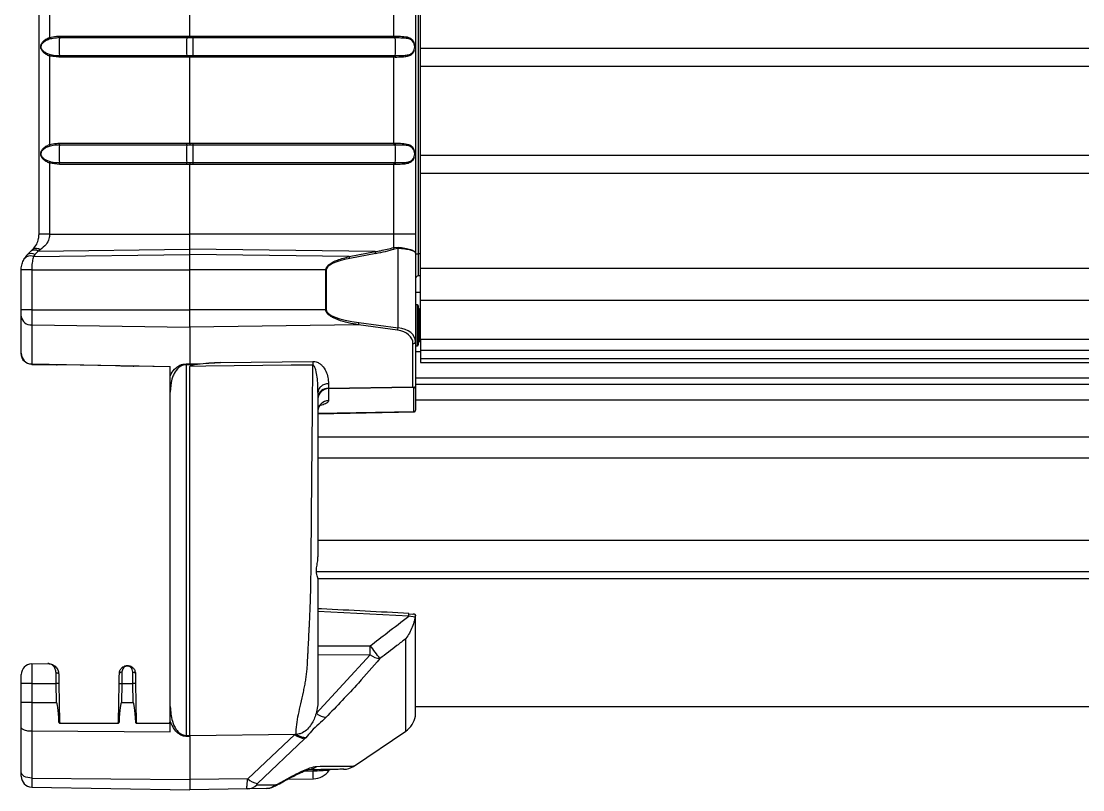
# Model space of a CAD drawing. Extents: x 7 to 135, y 1 to 99.
# Drawn here: x 79.42 to 85.37, y 41.13 to 45.43 of the extents above; entities that cross this region are included whole.
import ezdxf

# ---------------------------------------------------------------- set-up
doc = ezdxf.new("R2010")
doc.units = 0
doc.header["$MEASUREMENT"] = 0
doc.layers.add('OBJECT', color=7, linetype='CONTINUOUS')

msp = doc.modelspace()

# ---------------------------------------------------------------- linework, layer by layer
at = {"layer": 'OBJECT'}
for p, q in [((79.522, 44.2396), (79.522, 46.3402)), ((81.632, 45.9584), (81.632, 44.2396)), ((81.6465, 45.9574), (81.6465, 44.1301)), ((79.5809, 45.8374), (79.5809, 45.3424)), ((80.367, 45.349), (80.367, 45.8308)), ((81.5092, 45.3491), (81.5092, 45.8308)), ((81.659, 45.28), (81.659, 45.78)), ((80.3494, 45.3392), (79.6358, 45.3392)), ((79.6359, 45.3491), (80.3495, 45.3491)), ((80.367, 45.3392), (80.3494, 45.3392)), ((80.3495, 45.3491), (80.367, 45.349)), ((80.367, 45.349), (80.3844, 45.3491)), ((80.3846, 45.3392), (80.367, 45.3392)), ((80.3844, 45.3491), (81.5092, 45.3491)), ((81.5093, 45.3392), (80.3846, 45.3392)), ((81.5092, 45.3491), (81.5174, 45.3491)), ((81.5182, 45.3393), (81.5093, 45.3392)), ((96.639, 45.28), (81.659, 45.28)), ((81.659, 45.18), (81.659, 45.28)), ((79.5809, 45.2374), (79.5809, 44.7424)), ((79.6359, 45.2308), (79.5809, 45.2374)), ((79.6358, 45.2406), (80.3494, 45.2406)), ((80.3495, 45.2308), (79.6359, 45.2308)), ((80.3494, 45.2406), (80.367, 45.2406)), ((80.367, 45.2308), (80.3495, 45.2308)), ((80.367, 45.2406), (80.3846, 45.2406)), ((80.3844, 45.2308), (80.367, 45.2308)), ((80.367, 44.749), (80.367, 45.2308)), ((81.5092, 45.2308), (80.3844, 45.2308)), ((80.3846, 45.2406), (81.5093, 45.2406)), ((81.5092, 44.7491), (81.5092, 45.2308)), ((81.5174, 45.2307), (81.5092, 45.2308)), ((81.5093, 45.2406), (81.5182, 45.2406)), ((96.639, 45.18), (81.659, 45.18)), ((81.659, 44.68), (81.659, 45.18)), ((80.3494, 44.7392), (79.6358, 44.7392)), ((79.6359, 44.7491), (80.3495, 44.7491)), ((80.367, 44.7392), (80.3494, 44.7392)), ((80.3495, 44.7491), (80.367, 44.749)), ((80.367, 44.749), (80.3844, 44.7491)), ((80.3846, 44.7392), (80.367, 44.7392)), ((80.3844, 44.7491), (81.5092, 44.7491)), ((81.5093, 44.7392), (80.3846, 44.7392)), ((81.5092, 44.7491), (81.5174, 44.7491)), ((81.5182, 44.7393), (81.5093, 44.7392)), ((96.639, 44.68), (81.659, 44.68)), ((81.659, 44.58), (81.659, 44.68)), ((79.5809, 44.6374), (79.5809, 44.2396)), ((79.6359, 44.6308), (79.5809, 44.6374)), ((79.6358, 44.6406), (80.3494, 44.6406)), ((80.3495, 44.6308), (79.6359, 44.6308)), ((80.3494, 44.6406), (80.367, 44.6406)), ((80.367, 44.6308), (80.3495, 44.6308)), ((80.367, 44.6406), (80.3846, 44.6406)), ((80.3844, 44.6308), (80.367, 44.6308)), ((80.367, 44.2396), (80.367, 44.6308)), ((81.5092, 44.6308), (80.3844, 44.6308)), ((80.3846, 44.6406), (81.5093, 44.6406)), ((81.5092, 44.2396), (81.5092, 44.6308)), ((81.5174, 44.6307), (81.5092, 44.6308)), ((81.5093, 44.6406), (81.5182, 44.6406)), ((96.639, 44.58), (81.659, 44.58)), ((81.659, 44.047), (81.659, 44.58)), ((79.5809, 44.2396), (79.522, 44.2396)), ((79.5809, 44.2396), (80.367, 44.2396)), ((80.367, 44.1548), (80.367, 44.2396)), ((81.5092, 44.2396), (80.367, 44.2396)), ((81.5092, 44.1645), (81.5092, 44.2396)), ((81.632, 44.2396), (81.5092, 44.2396)), ((81.632, 44.2396), (81.632, 44.1339)), ((79.4571, 44.1251), (79.4764, 44.1443)), ((79.5177, 44.1443), (79.4985, 44.1251)), ((79.5177, 44.1443), (80.367, 44.1548)), ((79.5282, 44.1516), (79.5177, 44.1443)), ((80.367, 44.1251), (80.367, 44.1548)), ((81.4055, 44.1419), (80.367, 44.1548)), ((81.2602, 44.114), (81.4055, 44.1419)), ((81.5092, 44.1645), (81.5335, 44.1668)), ((81.5335, 44.1593), (81.5121, 44.1565)), ((81.5335, 43.7143), (81.5335, 44.1593)), ((79.4899, 44.1142), (80.367, 44.1251)), ((80.367, 44.0402), (80.367, 44.1251)), ((81.2602, 44.114), (80.367, 44.1251)), ((81.4084, 44.1313), (81.2631, 44.1034)), ((81.632, 44.1339), (81.632, 43.6381)), ((81.632, 44.1301), (81.6465, 44.1301)), ((81.6465, 44.1301), (81.6465, 44.0056)), ((81.659, 44.1301), (81.6465, 44.1301)), ((79.4809, 44.0402), (79.422, 44.0402)), ((79.422, 43.8157), (79.422, 44.0402)), ((79.4809, 44.0402), (80.367, 44.0402)), ((79.4809, 44.0402), (79.4809, 43.8157)), ((81.1288, 44.0402), (80.367, 44.0402)), ((80.367, 43.8157), (80.367, 44.0402)), ((81.1288, 43.8157), (81.1288, 44.0402)), ((81.1317, 44.0402), (81.1288, 44.0402)), ((81.1317, 44.0402), (81.1317, 43.8157)), ((96.639, 44.047), (81.659, 44.047)), ((81.659, 43.8671), (81.659, 44.047)), ((81.659, 44.0061), (81.6465, 44.0056)), ((81.632, 43.9141), (81.659, 43.9141)), ((81.642, 43.8439), (81.632, 43.8439)), ((81.642, 43.6139), (81.642, 43.8439)), ((96.639, 43.8671), (81.659, 43.8671)), ((81.659, 43.6489), (81.659, 43.8671)), ((79.4809, 43.8157), (79.422, 43.8157)), ((79.422, 43.7796), (79.422, 43.8157)), ((79.4809, 43.8157), (79.4809, 43.7311)), ((79.4809, 43.8157), (80.367, 43.8157)), ((80.367, 43.7186), (80.367, 43.8157)), ((81.1288, 43.8157), (80.367, 43.8157)), ((81.1317, 43.8157), (81.1288, 43.8157)), ((81.647, 43.8389), (81.647, 43.6189)), ((81.659, 43.82), (81.6517, 43.8204)), ((81.6517, 43.8204), (81.6517, 43.6374)), ((79.422, 43.572), (79.422, 43.7796)), ((79.4809, 43.7311), (80.367, 43.7186)), ((79.4809, 43.7311), (79.4809, 43.5123)), ((81.3118, 43.7319), (80.367, 43.7186)), ((81.5305, 43.7022), (81.3118, 43.7319)), ((81.3147, 43.7441), (81.5335, 43.7143)), ((80.367, 43.7186), (80.367, 43.5122)), ((81.6172, 43.3829), (81.6172, 43.626)), ((81.632, 43.6381), (81.632, 43.3866)), ((81.632, 43.6139), (81.642, 43.6139)), ((81.6517, 43.6374), (81.659, 43.6378)), ((96.639, 43.6489), (81.659, 43.6489)), ((81.659, 43.6489), (81.659, 43.5878)), ((79.422, 43.5699), (79.422, 43.572)), ((81.659, 43.5805), (81.632, 43.5805)), ((96.639, 43.5878), (81.659, 43.5878)), ((81.659, 43.5878), (81.659, 43.5406)), ((79.4809, 43.5123), (80.257, 43.4988)), ((79.4809, 43.5123), (79.4809, 43.5099)), ((79.4809, 43.5099), (79.6191, 43.5075)), ((79.6528, 43.5091), (79.9507, 43.5039)), ((79.9843, 43.5011), (80.0491, 43.5)), ((80.0828, 43.5016), (80.252, 43.4986)), ((80.252, 43.4986), (80.257, 43.4985)), ((80.257, 43.4446), (80.257, 43.4988)), ((80.3454, 43.5124), (80.367, 43.5122)), ((80.3454, 43.5074), (80.3454, 41.4304)), ((80.367, 43.5071), (80.3454, 43.5074)), ((80.367, 43.5122), (80.4098, 43.5127)), ((80.367, 41.4301), (80.367, 43.4982)), ((80.4098, 43.5127), (80.5382, 43.5202)), ((80.5382, 43.5202), (81.0555, 43.5263)), ((96.639, 43.5406), (81.659, 43.5406)), ((81.659, 43.5406), (81.659, 43.5202)), ((81.659, 43.5202), (96.639, 43.5202)), ((96.649, 43.4333), (81.632, 43.4333)), ((81.1439, 43.4014), (81.1439, 43.3754)), ((81.1439, 43.3754), (81.6172, 43.3829)), ((81.6172, 43.3814), (81.1439, 43.374)), ((81.1439, 43.374), (81.1439, 43.3063)), ((81.6222, 43.377), (81.6172, 43.3814)), ((81.6222, 43.2434), (81.6222, 43.377)), ((96.649, 43.3963), (81.632, 43.3963)), ((81.632, 43.3866), (81.632, 43.254)), ((80.257, 41.5922), (80.257, 43.355)), ((96.649, 43.3088), (81.632, 43.3088)), ((81.6222, 43.2434), (81.085, 43.2345)), ((81.085, 43.2337), (81.6256, 43.2431)), ((96.649, 43.1027), (81.085, 43.1027)), ((96.649, 42.9844), (81.085, 42.9844)), ((96.0204, 42.522), (81.085, 42.522)), ((95.907, 42.347), (81.0766, 42.347)), ((95.9186, 42.3083), (81.085, 42.3083)), ((81.5941, 42.0993), (81.085, 42.1258)), ((81.6289, 42.0926), (81.5941, 42.0993)), ((81.5944, 42.1121), (81.6162, 42.1102)), ((81.6305, 41.5388), (81.6305, 42.1016)), ((81.6307, 41.5412), (81.6307, 42.103)), ((81.5769, 41.4548), (81.5769, 41.9726)), ((81.0744, 41.554), (81.3779, 41.8814)), ((81.085, 41.9318), (81.3779, 41.9332)), ((81.3779, 41.8814), (81.085, 41.88)), ((79.4809, 41.8314), (79.5712, 41.833)), ((79.4809, 41.8314), (79.4809, 41.7219)), ((79.422, 41.7219), (79.422, 41.7715)), ((79.422, 41.6153), (79.422, 41.7219)), ((79.4809, 41.7219), (79.422, 41.7219)), ((79.4809, 41.7219), (79.6178, 41.7219)), ((79.4809, 41.7219), (79.4809, 41.6153)), ((79.6197, 41.6153), (79.6178, 41.7219)), ((79.6331, 41.7222), (79.6369, 41.5048)), ((79.9671, 41.5048), (79.9709, 41.7222)), ((79.9856, 41.7219), (79.9837, 41.6151)), ((79.9856, 41.7219), (80.0478, 41.7219)), ((80.0497, 41.6151), (80.0478, 41.7219)), ((80.0631, 41.7222), (80.0669, 41.5048)), ((79.422, 41.4738), (79.422, 41.6153)), ((79.4809, 41.6153), (79.4809, 41.4556)), ((79.4809, 41.6153), (79.6197, 41.6153)), ((79.9837, 41.6151), (80.0497, 41.6151)), ((81.6307, 41.592), (96.649, 41.592)), ((79.422, 41.2228), (79.422, 41.4738)), ((79.6369, 41.5048), (79.6419, 41.4999)), ((79.6479, 41.4999), (79.9557, 41.4999)), ((79.9621, 41.4999), (79.9671, 41.5048)), ((80.0669, 41.5048), (80.0719, 41.4999)), ((80.078, 41.4999), (80.252, 41.4999)), ((80.252, 41.4999), (80.257, 41.5049)), ((80.257, 41.4515), (80.257, 41.5109)), ((79.4809, 41.4556), (79.4809, 41.1918)), ((79.4809, 41.4556), (80.257, 41.4515)), ((80.3454, 41.4304), (80.367, 41.4301)), ((80.367, 41.4249), (80.3454, 41.4252)), ((80.367, 41.4249), (80.367, 41.1838)), ((80.6916, 41.1867), (80.956, 41.4361)), ((81.0102, 41.4116), (80.7457, 41.1606)), ((80.9622, 41.4362), (80.956, 41.4361)), ((81.0163, 41.4179), (81.0102, 41.4116)), ((81.2833, 41.2567), (81.5769, 41.4548)), ((81.0582, 41.2296), (81.0048, 41.2287)), ((79.422, 41.2014), (79.422, 41.2228)), ((79.4809, 41.1918), (80.367, 41.1838)), ((79.4809, 41.1918), (79.4809, 41.1414)), ((80.6916, 41.1867), (80.367, 41.1838)), ((80.367, 41.1838), (80.367, 41.1259)), ((80.8493, 41.1494), (80.905, 41.1798)), ((80.8573, 41.1579), (80.9129, 41.1881)), ((80.9156, 41.1855), (81.0589, 41.188)), ((79.4809, 41.1414), (80.367, 41.1259)), ((80.688, 41.1315), (80.367, 41.1259)), ((80.7939, 41.1334), (80.688, 41.1315))]:
    msp.add_line(p, q, dxfattribs=at)
at = {"layer": 'OBJECT', "flags": 128}
for points in [[(79.4764, 44.1443), (79.4798, 44.1477), (79.4833, 44.1512), (79.4868, 44.1548)], [(81.0555, 43.5062), (80.9355, 43.5048), (80.4556, 43.4992), (80.367, 43.4982)], [(79.6169, 41.7818), (79.6199, 41.7818), (79.6227, 41.7814), (79.6254, 41.7807), (79.6277, 41.7797), (79.6296, 41.7785), (79.631, 41.7771), (79.6319, 41.7756), (79.6322, 41.7741)], [(79.6322, 41.7741), (79.6325, 41.7578), (79.6328, 41.7403), (79.6331, 41.7222)], [(79.9709, 41.7222), (79.9712, 41.7415), (79.9715, 41.7602), (79.9718, 41.7775)], [(79.9866, 41.7853), (79.9837, 41.7852), (79.9809, 41.7847), (79.9784, 41.784), (79.9762, 41.7831), (79.9744, 41.7819), (79.973, 41.7805), (79.9721, 41.7791), (79.9718, 41.7775)], [(80.0469, 41.7852), (80.0498, 41.7851), (80.0527, 41.7847), (80.0553, 41.7841), (80.0576, 41.7831), (80.0595, 41.7819), (80.0609, 41.7806), (80.0618, 41.7791), (80.0621, 41.7775)], [(80.0621, 41.7775), (80.0624, 41.7602), (80.0628, 41.7415), (80.0631, 41.7222)], [(80.956, 41.4361), (80.367, 41.4283), (80.352, 41.4281)], [(81.0589, 41.188), (81.0588, 41.191), (81.0587, 41.1998), (81.0585, 41.2132), (81.0582, 41.2296)], [(79.4809, 41.1918), (79.4694, 41.1925), (79.4583, 41.1943), (79.4481, 41.1972), (79.4392, 41.2011), (79.4319, 41.2058), (79.4265, 41.2111), (79.4231, 41.2168), (79.422, 41.2228)], [(80.9129, 41.1881), (80.9091, 41.1829), (80.905, 41.1798)], [(80.8573, 41.1579), (80.8535, 41.1525), (80.8493, 41.1494)]]:
    msp.add_lwpolyline(points, dxfattribs=at)
at = {"layer": 'OBJECT'}
for centre, radius, start, end in [((79.2905, 45.242), 0.3073, 17.36594, 19.08405), ((81.081, 45.2899), 1.4461, 178.04627, 181.95373), ((79.4288, 45.3472), 0.2072, 357.79097, 0.51829), ((81.7946, 45.2899), 1.4461, 178.04627, 181.95373), ((80.1502, 45.3471), 0.1994, 357.73738, 0.57188), ((80.5916, 45.3472), 0.2072, 179.48171, 182.20903), ((78.9393, 45.2899), 1.4461, 358.04627, 1.95373), ((81.7085, 45.3471), 0.1994, 179.42812, 182.26262), ((81.5603, 45.3476), 0.0429, 178.02639, 191.27252), ((80.0809, 45.2899), 1.4381, 358.03383, 1.96617), ((81.577, 45.2899), 0.05, 324.24294, 35.8098), ((79.2906, 45.3378), 0.3072, 340.91576, 342.63426), ((79.4288, 45.2326), 0.2072, 359.48166, 2.20908), ((80.1502, 45.2327), 0.1993, 359.42807, 2.26267), ((80.5916, 45.2326), 0.2072, 177.79092, 180.51834), ((81.7085, 45.2327), 0.1993, 177.73733, 180.57193), ((81.5603, 45.2322), 0.0429, 168.72774, 181.97342), ((79.2906, 44.642), 0.3072, 17.36584, 19.08414), ((81.081, 44.6899), 1.4461, 178.04627, 181.95373), ((79.4288, 44.7472), 0.2072, 357.79095, 0.51832), ((81.7946, 44.6899), 1.4461, 178.04627, 181.95373), ((80.1502, 44.7471), 0.1993, 357.73736, 0.57191), ((80.5916, 44.7472), 0.2072, 179.48168, 182.20905), ((78.9393, 44.6899), 1.4461, 358.04627, 1.95373), ((81.7085, 44.7471), 0.1993, 179.42809, 182.26264), ((81.5603, 44.7476), 0.0429, 178.02649, 191.27239), ((80.0809, 44.6899), 1.4381, 358.03383, 1.96617), ((81.577, 44.6899), 0.05, 324.24294, 35.8098), ((79.2906, 44.7379), 0.3073, 340.91593, 342.63416), ((79.4288, 44.6326), 0.2072, 359.48168, 2.20906), ((80.1502, 44.6327), 0.1993, 359.42809, 2.26265), ((80.5916, 44.6326), 0.2072, 177.79094, 180.51832), ((81.7085, 44.6327), 0.1993, 177.73735, 180.57191), ((81.5603, 44.6322), 0.0429, 168.72758, 181.97353), ((79.497, 44.1144), 0.0364, 55.31119, 124.67093), ((79.5053, 44.1239), 0.0359, 50.31638, 120.85235), ((81.3524, 44.1217), 0.0568, 9.81404, 20.91995), ((81.4482, 44.1379), 0.0666, 16.22713, 23.59663), ((81.4717, 44.163), 0.0618, 356.53317, 3.46683), ((79.542, 44.0402), 0.12, 135, 148.21068), ((79.4722, 44.0753), 0.0428, 65.55416, 138.87303), ((79.4778, 44.0952), 0.0364, 55.31151, 124.67057), ((79.5409, 44.0826), 0.06, 135, 148.21068), ((81.2074, 44.0938), 0.0565, 9.79637, 20.96119), ((81.647, 43.9906), 0.015, 91.99053, 180.00107), ((81.642, 43.8389), 0.005, 0, 90), ((81.652, 43.8254), 0.005, 180, 267), ((79.4766, 43.7859), 0.055, 186.53459, 274.53821), ((81.2658, 43.7494), 0.0492, 339.20179, 353.76347), ((81.4845, 43.7197), 0.0493, 339.21779, 353.76843), ((81.6183, 43.6397), 0.0137, 265.46009, 353.46281), ((81.642, 43.6189), 0.005, 270, 0), ((81.652, 43.6325), 0.005, 93, 180), ((79.8629, 43.5099), 0.4826, 359.70101, 0.29899), ((81.1396, 43.3206), 0.055, 85.46163, 173.46549), ((81.1436, 43.3153), 0.0587, 89.69918, 178.70217), ((81.5242, 43.3822), 0.0931, 359.54875, 0.45125), ((81.6222, 43.3868), 0.00978, 269.69463, 358.70636), ((81.1436, 43.2476), 0.0587, 89.69911, 178.70217), ((81.3779, 42.1142), 0.2167, 356.05343, 0.01684), ((78.4478, 39.6807), 3.6958, 36.15079, 37.5512), ((76.3632, 41.9073), 5.0147, 359.70419, 0.29581), ((81.4451, 41.9773), 0.1171, 234.957, 263.58426), ((79.482, 41.7715), 0.06, 91, 180), ((79.8426, 29.058), 12.6659, 90.94777, 91.01681), ((80.1942, 53.8849), 12.1648, 268.94812, 269.01754), ((80.2719, 29.1014), 12.6225, 90.94765, 91.01693), ((81.507, 41.5584), 0.125, 304, 350.99413), ((81.6157, 41.5412), 0.015, 350.99413, 0), ((79.6561, 40.2448), 1.2602, 90.87452, 91.02573), ((79.9922, 42.7928), 1.2883, 268.88293, 269.01675), ((80.0927, 39.8433), 1.6617, 90.89137, 91.0062), ((79.9969, 41.4278), 0.3486, 359.57477, 0.42523), ((81.0245, 41.5157), 0.105, 229.26864, 262.13695), ((81.0217, 41.3263), 0.089, 271.20469, 309.03513), ((81.4995, 41.2415), 0.4415, 180.45959, 181.54117), ((81.057, 41.298), 0.11, 271, 325.23397), ((81.1557, 41.2297), 0.01, 91.00209, 145.80565), ((81.2294, 41.341), 0.1, 271, 302.60445), ((79.482, 41.2014), 0.06, 180, 269), ((80.7596, 41.2586), 0.0989, 226.58651, 261.96933), ((80.686, 41.2143), 0.0828, 271.43408, 312.79959), ((80.792, 41.2196), 0.0862, 271.29311, 310.60298)]:
    msp.add_arc(centre, radius, start, end, dxfattribs=at)
for centre, major_axis, ratio, start_param, end_param in [((80.9629, 44.2396), (0.6706, 0), 0.216052, 5.439095, 5.672127), ((81.5232, 44.0402), (0.3916, 0), 0.216052, 2.297502, 3.141593), ((81.5232, 43.8157), (0.3916, 0), 0.216052, 3.141593, 4.150885), ((81.5072, 43.6236), (0.1099, 0.005), 0.725828, 6.250065, 7.607408), ((81.507, 43.6357), (0.125, 0.004), 0.638968, 6.262677, 7.620019), ((79.482, 43.572), (0.06, 0), 0.995217, 3.141593, 4.694936), ((79.6371, 43.5222), (0.0231, 0.0126), 0.325231, 3.659945, 4.199258), ((79.9668, 43.5164), (0.0226, -0.0134), 0.325231, 5.225606, 5.764834), ((80.0671, 43.5146), (0.0231, 0.0126), 0.325231, 3.659945, 4.199152), ((81.145, 43.3835), (0.001, 0.01), 0.046894, 2.518569, 2.847879), ((81.617, 43.3864), (0.015, 0.0002), 0.235782, 4.727202, 6.280545), ((79.625, 41.329), (-0.0053, 0.2863), 0.052382, 5.372603, 6.282196), ((79.979, 41.3288), (0.0047, 0.2863), 0.052386, 0.000845, 0.909758), ((80.055, 41.3288), (-0.0053, 0.2863), 0.052382, 5.373472, 6.282196), ((79.482, 41.4738), (0.06, 0), 0.303082, 3.141593, 4.694936)]:
    msp.add_ellipse(centre, major_axis=major_axis, ratio=ratio, start_param=start_param, end_param=end_param, dxfattribs=at)
for points, knots in [([(79.5809, 45.2374), (79.5745, 45.2403), (79.5612, 45.2464), (79.5453, 45.2587), (79.5363, 45.2701), (79.5323, 45.2799), (79.531, 45.2863), (79.5309, 45.2924), (79.5319, 45.2987), (79.5355, 45.3085), (79.5444, 45.3202), (79.5601, 45.3328), (79.5739, 45.3392), (79.5809, 45.3424)], [0, 0, 0, 0, 0.12846, 0.265198, 0.392989, 0.437148, 0.483317, 0.514866, 0.545911, 0.602369, 0.724257, 0.859505, 1, 1, 1, 1]), ([(79.5838, 45.3337), (79.5765, 45.331), (79.5623, 45.3258), (79.5461, 45.3153), (79.5369, 45.3057), (79.533, 45.2974), (79.532, 45.292), (79.532, 45.287), (79.5328, 45.2837), (79.5342, 45.28), (79.5377, 45.2731), (79.547, 45.2638), (79.5634, 45.2535), (79.5771, 45.2486), (79.5838, 45.2462)], [0, 0, 0, 0, 0.147739, 0.286547, 0.407208, 0.459793, 0.487158, 0.514363, 0.551097, 0.555603, 0.597245, 0.724144, 0.86479, 1, 1, 1, 1]), ([(79.5809, 45.3424), (79.5935, 45.3451), (79.6117, 45.3491), (79.6302, 45.3491), (79.6359, 45.3491)], [0, 0, 0, 0, 0.6904, 1, 1, 1, 1]), ([(79.6358, 45.3392), (79.6302, 45.3392), (79.6127, 45.3392), (79.5955, 45.3359), (79.5838, 45.3337)], [0, 0, 0, 0, 0.318593, 1, 1, 1, 1]), ([(80.367, 45.349), (80.367, 45.3479), (80.367, 45.3457), (80.367, 45.3427), (80.367, 45.3404), (80.367, 45.3395), (80.367, 45.3392), (80.367, 45.3392)], [0, 0, 0, 0, 0.240732, 0.481453, 0.722207, 0.952198, 1, 1, 1, 1]), ([(81.5174, 45.3491), (81.5311, 45.3491), (81.5584, 45.3491), (81.591, 45.3447), (81.6107, 45.3342), (81.6199, 45.3211), (81.6236, 45.31), (81.6244, 45.3033), (81.6246, 45.3013)], [0, 0, 0, 0, 0.260916, 0.521779, 0.726319, 0.866136, 0.958857, 1, 1, 1, 1]), ([(81.6209, 45.3128), (81.6208, 45.3132), (81.6191, 45.3187), (81.6115, 45.3266), (81.5932, 45.3359), (81.5609, 45.3392), (81.5326, 45.3392), (81.5182, 45.3393)], [0, 0, 0, 0, 0.011366, 0.159761, 0.386497, 0.688359, 1, 1, 1, 1]), ([(81.6233, 45.2714), (81.6228, 45.2689), (81.6208, 45.2602), (81.613, 45.2481), (81.5969, 45.2374), (81.5708, 45.2319), (81.543, 45.2306), (81.5241, 45.2307), (81.5174, 45.2307)], [0, 0, 0, 0, 0.05814, 0.202923, 0.410275, 0.620937, 0.864509, 1, 1, 1, 1]), ([(81.5182, 45.2406), (81.5253, 45.2406), (81.5451, 45.2405), (81.5734, 45.2415), (81.5988, 45.246), (81.6137, 45.2551), (81.6204, 45.2634), (81.6218, 45.2689), (81.6219, 45.2691)], [0, 0, 0, 0, 0.150755, 0.417882, 0.641298, 0.852875, 0.993972, 1, 1, 1, 1]), ([(79.5838, 45.2462), (79.5903, 45.2446), (79.6074, 45.2406), (79.6249, 45.2406), (79.6358, 45.2406)], [0, 0, 0, 0, 0.382888, 1, 1, 1, 1]), ([(80.367, 45.2406), (80.367, 45.2406), (80.367, 45.2403), (80.367, 45.2394), (80.367, 45.2371), (80.367, 45.2341), (80.367, 45.2319), (80.367, 45.2308)], [0, 0, 0, 0, 0.047801, 0.277792, 0.518547, 0.759273, 1, 1, 1, 1]), ([(79.5809, 44.6374), (79.5745, 44.6403), (79.5612, 44.6464), (79.5453, 44.6587), (79.5363, 44.6701), (79.5323, 44.6799), (79.531, 44.6863), (79.5309, 44.6924), (79.5319, 44.6987), (79.5355, 44.7085), (79.5444, 44.7202), (79.5601, 44.7328), (79.5739, 44.7392), (79.5809, 44.7424)], [0, 0, 0, 0, 0.12846, 0.265198, 0.392989, 0.437148, 0.483317, 0.514866, 0.545911, 0.602369, 0.724257, 0.859505, 1, 1, 1, 1]), ([(79.5838, 44.7337), (79.5765, 44.731), (79.5623, 44.7258), (79.5461, 44.7153), (79.5369, 44.7057), (79.533, 44.6974), (79.532, 44.692), (79.532, 44.687), (79.5328, 44.6837), (79.5342, 44.68), (79.5377, 44.6731), (79.547, 44.6638), (79.5634, 44.6535), (79.5771, 44.6486), (79.5838, 44.6462)], [0, 0, 0, 0, 0.147739, 0.286547, 0.407208, 0.459794, 0.487158, 0.514363, 0.551096, 0.555603, 0.597245, 0.724144, 0.86479, 1, 1, 1, 1]), ([(79.5809, 44.7424), (79.5935, 44.7451), (79.6117, 44.7491), (79.6302, 44.7491), (79.6359, 44.7491)], [0, 0, 0, 0, 0.6904, 1, 1, 1, 1]), ([(79.6358, 44.7392), (79.6302, 44.7392), (79.6127, 44.7392), (79.5955, 44.7359), (79.5838, 44.7337)], [0, 0, 0, 0, 0.318593, 1, 1, 1, 1]), ([(80.367, 44.749), (80.367, 44.7479), (80.367, 44.7457), (80.367, 44.7427), (80.367, 44.7404), (80.367, 44.7395), (80.367, 44.7392), (80.367, 44.7392)], [0, 0, 0, 0, 0.24073, 0.481454, 0.722208, 0.952199, 1, 1, 1, 1]), ([(81.5174, 44.7491), (81.5311, 44.7491), (81.5584, 44.7491), (81.591, 44.7447), (81.6107, 44.7342), (81.6199, 44.7211), (81.6236, 44.71), (81.6244, 44.7033), (81.6246, 44.7013)], [0, 0, 0, 0, 0.260916, 0.521779, 0.726319, 0.866136, 0.958856, 1, 1, 1, 1]), ([(81.6209, 44.7128), (81.6208, 44.7132), (81.6191, 44.7187), (81.6115, 44.7266), (81.5932, 44.7359), (81.5609, 44.7392), (81.5326, 44.7392), (81.5182, 44.7393)], [0, 0, 0, 0, 0.011366, 0.159761, 0.386497, 0.688359, 1, 1, 1, 1]), ([(79.5838, 44.6462), (79.5903, 44.6446), (79.6074, 44.6406), (79.6249, 44.6406), (79.6358, 44.6406)], [0, 0, 0, 0, 0.382888, 1, 1, 1, 1]), ([(80.367, 44.6406), (80.367, 44.6406), (80.367, 44.6403), (80.367, 44.6394), (80.367, 44.6371), (80.367, 44.6341), (80.367, 44.6319), (80.367, 44.6308)], [0, 0, 0, 0, 0.047801, 0.277792, 0.518546, 0.759271, 1, 1, 1, 1]), ([(81.6233, 44.6714), (81.6228, 44.6689), (81.6208, 44.6602), (81.613, 44.6481), (81.5969, 44.6374), (81.5708, 44.6319), (81.543, 44.6306), (81.5241, 44.6307), (81.5174, 44.6307)], [0, 0, 0, 0, 0.05814, 0.202923, 0.410275, 0.620937, 0.864509, 1, 1, 1, 1]), ([(81.5182, 44.6406), (81.5253, 44.6406), (81.5451, 44.6405), (81.5734, 44.6415), (81.5988, 44.646), (81.6137, 44.6551), (81.6204, 44.6634), (81.6218, 44.6689), (81.6219, 44.6691)], [0, 0, 0, 0, 0.150755, 0.417882, 0.641298, 0.852875, 0.993972, 1, 1, 1, 1]), ([(79.4868, 44.1548), (79.4946, 44.1638), (79.5082, 44.1798), (79.5201, 44.2111), (79.5214, 44.2313), (79.522, 44.2396)], [0, 0, 0, 0, 0.4345409, 0.7667183, 1, 1, 1, 1]), ([(79.5809, 44.2396), (79.5801, 44.231), (79.5782, 44.21), (79.5601, 44.1774), (79.5398, 44.161), (79.5282, 44.1516)], [0, 0, 0, 0, 0.231235, 0.561816, 1, 1, 1, 1]), ([(81.4055, 44.1419), (81.4151, 44.1436), (81.45, 44.1498), (81.4843, 44.1584), (81.5092, 44.1645)], [0, 0, 0, 0, 0.277548, 1, 1, 1, 1]), ([(81.5335, 44.1668), (81.5468, 44.1654), (81.5733, 44.1627), (81.605, 44.1543), (81.6238, 44.1457), (81.6303, 44.1393), (81.6318, 44.1358), (81.632, 44.1345), (81.632, 44.1339), (81.632, 44.1339)], [0, 0, 0, 0, 0.243257, 0.485655, 0.733299, 0.895343, 0.957953, 0.995792, 1, 1, 1, 1]), ([(81.632, 44.1339), (81.632, 44.1339), (81.6319, 44.1366), (81.6266, 44.1422), (81.605, 44.1498), (81.5733, 44.1562), (81.5468, 44.1583), (81.5335, 44.1593)], [0, 0, 0, 0, 0.004209, 0.265859, 0.513816, 0.756555, 1, 1, 1, 1]), ([(79.422, 44.0402), (79.4221, 44.0437), (79.4225, 44.0573), (79.4273, 44.0798), (79.4359, 44.0958), (79.44, 44.1034)], [0, 0, 0, 0, 0.154646, 0.598419, 1, 1, 1, 1]), ([(79.4899, 44.1142), (79.4879, 44.1055), (79.4838, 44.0876), (79.4812, 44.0604), (79.481, 44.0443), (79.4809, 44.0402)], [0, 0, 0, 0, 0.414902, 0.850088, 1, 1, 1, 1]), ([(81.1288, 44.0402), (81.129, 44.0427), (81.1296, 44.0489), (81.1356, 44.0598), (81.1558, 44.0788), (81.199, 44.0984), (81.2381, 44.1084), (81.2602, 44.114)], [0, 0, 0, 0, 0.046981, 0.11357, 0.227351, 0.564876, 1, 1, 1, 1]), ([(81.3118, 43.7319), (81.3023, 43.7336), (81.2543, 43.7419), (81.199, 43.7552), (81.1524, 43.7812), (81.1385, 43.7925), (81.131, 43.804), (81.1289, 43.8111), (81.1288, 43.8149), (81.1288, 43.8157)], [0, 0, 0, 0, 0.139111, 0.698323, 0.798275, 0.898782, 0.947942, 0.988888, 1, 1, 1, 1]), ([(79.4809, 43.5099), (79.4732, 43.5109), (79.4577, 43.5129), (79.4382, 43.5269), (79.4246, 43.5465), (79.4229, 43.5621), (79.422, 43.5699)], [0, 0, 0, 0, 0.250006, 0.500012, 0.749999, 1, 1, 1, 1]), ([(79.6294, 43.5094), (79.6296, 43.5094), (79.63, 43.5095), (79.6322, 43.5095), (79.6355, 43.5095), (79.6394, 43.5094), (79.6437, 43.5093), (79.6476, 43.5093), (79.6509, 43.5092), (79.6522, 43.5091), (79.6528, 43.5091)], [0, 0, 0, 0, 0.127202, 0.254407, 0.381572, 0.50863, 0.635615, 0.762569, 0.88954, 1, 1, 1, 1]), ([(79.9507, 43.5039), (79.9515, 43.5039), (79.9529, 43.5039), (79.9564, 43.5039), (79.9604, 43.5038), (79.9646, 43.5037), (79.9685, 43.5036), (79.9716, 43.5035), (79.9737, 43.5035), (79.974, 43.5034), (79.9741, 43.5034)], [0, 0, 0, 0, 0.1270582, 0.2542011, 0.3812144, 0.5082267, 0.6351829, 0.7621222, 0.8892146, 1, 1, 1, 1]), ([(80.0594, 43.5019), (80.0596, 43.5019), (80.06, 43.502), (80.0622, 43.502), (80.0655, 43.502), (80.0694, 43.5019), (80.0737, 43.5018), (80.0776, 43.5017), (80.0809, 43.5017), (80.0822, 43.5016), (80.0828, 43.5016)], [0, 0, 0, 0, 0.127184, 0.254385, 0.38153, 0.508569, 0.635606, 0.76254, 0.889502, 1, 1, 1, 1]), ([(80.257, 43.4446), (80.2588, 43.4486), (80.2663, 43.4648), (80.2818, 43.4866), (80.3072, 43.5041), (80.3274, 43.5114), (80.3399, 43.5121), (80.3454, 43.5124)], [0, 0, 0, 0, 0.136765, 0.552551, 0.76229, 0.893565, 1, 1, 1, 1]), ([(80.3454, 43.5074), (80.3406, 43.5071), (80.3298, 43.5063), (80.3123, 43.4984), (80.2905, 43.4798), (80.2759, 43.4541), (80.2603, 43.4108), (80.2584, 43.3791), (80.257, 43.355)], [0, 0, 0, 0, 0.052007, 0.118087, 0.227957, 0.453201, 0.585037, 1, 1, 1, 1]), ([(80.5382, 43.5202), (80.495, 43.5176), (80.4409, 43.5143), (80.3848, 43.5062), (80.371, 43.5021), (80.368, 43.5), (80.3671, 43.499), (80.367, 43.4984), (80.367, 43.4982)], [0, 0, 0, 0, 0.74168, 0.928904, 0.97614, 0.98852, 0.994894, 1, 1, 1, 1]), ([(80.367, 43.5071), (80.367, 43.5072), (80.367, 43.5072), (80.3671, 43.5074), (80.3672, 43.5076), (80.3678, 43.508), (80.3696, 43.5086), (80.3737, 43.5095), (80.3874, 43.5113), (80.3998, 43.5121), (80.4098, 43.5127)], [0, 0, 0, 0, 0.001872, 0.006426, 0.012528, 0.02274, 0.057439, 0.143221, 0.31459, 1, 1, 1, 1]), ([(80.367, 43.5122), (80.367, 43.5111), (80.367, 43.5096), (80.367, 43.5076), (80.367, 43.5071)], [0, 0, 0, 0, 0.749732, 1, 1, 1, 1]), ([(80.9622, 41.4362), (80.963, 41.4543), (80.9646, 41.4907), (80.9751, 41.5482), (80.9886, 41.6088), (81.0008, 41.661), (81.0094, 41.7027), (81.015, 41.7324), (81.0196, 41.7618), (81.0233, 41.792), (81.026, 41.8257), (81.0272, 41.8575), (81.0287, 41.8873), (81.03, 41.9132), (81.0318, 41.9476), (81.0338, 41.9868), (81.0357, 42.0244), (81.0369, 42.0489), (81.038, 42.0698), (81.0391, 42.0931), (81.0413, 42.1442), (81.0441, 42.2188), (81.0461, 42.3335), (81.047, 42.4694), (81.0485, 42.6281), (81.0498, 42.7891), (81.0513, 42.9703), (81.0533, 43.1499), (81.055, 43.3352), (81.0553, 43.4475), (81.0555, 43.5062)], [0, 0, 0, 0, 0.039002, 0.078088, 0.117141, 0.158127, 0.176844, 0.193873, 0.211797, 0.229064, 0.246733, 0.269884, 0.282925, 0.296387, 0.312731, 0.33904, 0.359319, 0.372066, 0.37728, 0.391724, 0.407941, 0.455131, 0.502873, 0.573784, 0.644693, 0.715602, 0.781884, 0.871606, 0.932826, 1, 1, 1, 1]), ([(81.0555, 43.5263), (81.0569, 43.5263), (81.0638, 43.5262), (81.0781, 43.5235), (81.0943, 43.5156), (81.1148, 43.4986), (81.1388, 43.4607), (81.1419, 43.4251), (81.1439, 43.4014)], [0, 0, 0, 0, 0.017332, 0.082788, 0.1771, 0.27064, 0.513761, 1, 1, 1, 1]), ([(81.0555, 43.5263), (81.0555, 43.5235), (81.0555, 43.5178), (81.0555, 43.5101), (81.0555, 43.5062)], [0, 0, 0, 0, 0.499994, 1, 1, 1, 1]), ([(81.085, 43.3529), (81.085, 43.3529), (81.085, 43.3835), (81.0832, 43.4231), (81.0757, 43.4705), (81.0688, 43.4916), (81.0645, 43.5004), (81.0602, 43.5046), (81.0584, 43.5057), (81.0567, 43.5062), (81.056, 43.5062), (81.0555, 43.5062), (81.0555, 43.5062)], [0, 0, 0, 0, 0.0000105, 0.5465212, 0.8006665, 0.887367, 0.9589676, 0.9739969, 0.9891706, 0.9928496, 0.9999884, 1, 1, 1, 1]), ([(80.257, 43.355), (80.257, 43.3553), (80.257, 43.3793), (80.257, 43.4113), (80.257, 43.4384), (80.257, 43.4446)], [0, 0, 0, 0, 0.0076924, 0.7741937, 1, 1, 1, 1]), ([(81.1439, 43.4014), (81.1362, 43.4006), (81.1207, 43.3989), (81.1012, 43.3877), (81.0876, 43.3717), (81.0859, 43.3592), (81.085, 43.3529)], [0, 0, 0, 0, 0.250006, 0.500012, 0.749997, 1, 1, 1, 1]), ([(81.085, 43.3529), (81.085, 43.2436), (81.085, 43.0237), (81.085, 42.7151), (81.085, 42.525), (81.085, 42.4307)], [0, 0, 0, 0, 0.332084, 0.668469, 1, 1, 1, 1]), ([(81.1439, 43.3063), (81.1423, 43.3025), (81.1388, 43.2943), (81.1153, 43.2837), (81.0947, 43.2779), (81.085, 43.2751)], [0, 0, 0, 0, 0.3140677, 0.6748818, 1, 1, 1, 1]), ([(81.0862, 43.2521), (81.0863, 43.2565), (81.0867, 43.2665), (81.0937, 43.2783), (81.0999, 43.2849), (81.1028, 43.2867), (81.1024, 43.2865), (81.1023, 43.2864)], [0, 0, 0, 0, 0.2406552, 0.5395996, 0.7758795, 0.9687534, 1, 1, 1, 1]), ([(81.6222, 43.2434), (81.6234, 43.2436), (81.6253, 43.2439), (81.6276, 43.2452), (81.6295, 43.2468), (81.6309, 43.249), (81.6318, 43.2516), (81.6319, 43.2532), (81.632, 43.254)], [0, 0, 0, 0, 0.235734, 0.360639, 0.490356, 0.702498, 0.840646, 1, 1, 1, 1]), ([(81.085, 42.3101), (81.085, 42.3101), (81.085, 42.3111), (81.0838, 42.3179), (81.0751, 42.335), (81.0762, 42.3685), (81.0826, 42.399), (81.085, 42.4207), (81.085, 42.4307), (81.085, 42.4307)], [0, 0, 0, 0, 0.000013, 0.082321, 0.420513, 0.628261, 0.832081, 0.999987, 1, 1, 1, 1]), ([(81.085, 42.3101), (81.085, 42.2839), (81.085, 42.2314), (81.085, 42.1568), (81.085, 42.0847), (81.085, 42.014), (81.085, 41.9446), (81.085, 41.8843), (81.085, 41.8355), (81.085, 41.7973), (81.085, 41.7617), (81.085, 41.7272), (81.085, 41.6939), (81.085, 41.6613), (81.085, 41.6398), (81.085, 41.6294)], [0, 0, 0, 0, 0.093177, 0.186502, 0.27756, 0.370287, 0.466781, 0.562335, 0.62213, 0.683661, 0.747516, 0.80698, 0.873512, 0.938756, 1, 1, 1, 1]), ([(81.5946, 42.1143), (81.4311, 42.1227), (81.2612, 42.1315), (81.0913, 42.1404), (81.085, 42.1408)], [0, 0, 0, 0, 0.962699, 1, 1, 1, 1]), ([(81.3779, 41.9332), (81.4096, 41.9575), (81.4818, 42.0127), (81.5538, 42.0682), (81.5941, 42.0993)], [0, 0, 0, 0, 0.439787, 1, 1, 1, 1]), ([(81.6289, 42.0926), (81.6277, 42.0866), (81.6214, 42.0546), (81.6038, 42.0131), (81.5843, 41.9825), (81.577, 41.9727), (81.5769, 41.9726)], [0, 0, 0, 0, 0.1323343, 0.7014276, 0.9968027, 1, 1, 1, 1]), ([(81.6162, 42.1102), (81.6162, 42.1102), (81.6175, 42.1107), (81.6204, 42.1115), (81.6243, 42.1115), (81.6275, 42.1103), (81.6296, 42.1081), (81.6308, 42.1052), (81.6306, 42.1028), (81.6305, 42.1016)], [0, 0, 0, 0, 0.005419, 0.177253, 0.386651, 0.560105, 0.709973, 0.854895, 1, 1, 1, 1]), ([(81.6305, 42.1016), (81.6302, 42.1), (81.6297, 42.0971), (81.6291, 42.0941), (81.6289, 42.0926)], [0, 0, 0, 0, 0.530828, 1, 1, 1, 1]), ([(81.5769, 41.9726), (81.5604, 41.9598), (81.5121, 41.9225), (81.4638, 41.8853), (81.4321, 41.8609)], [0, 0, 0, 0, 0.343009, 1, 1, 1, 1]), ([(79.6169, 41.7818), (79.616, 41.7889), (79.614, 41.8048), (79.6004, 41.8236), (79.5853, 41.8318), (79.5747, 41.833), (79.5718, 41.833), (79.5712, 41.833), (79.5712, 41.833)], [0, 0, 0, 0, 0.2162359, 0.4848882, 0.8577056, 0.9736091, 0.9965691, 1, 1, 1, 1]), ([(79.5712, 41.833), (79.5712, 41.833), (79.5718, 41.833), (79.5733, 41.833), (79.5772, 41.8329), (79.5908, 41.8313), (79.6103, 41.8222), (79.6284, 41.8002), (79.631, 41.7822), (79.6322, 41.7741)], [0, 0, 0, 0, 0.00312, 0.020675, 0.053584, 0.140086, 0.507997, 0.777079, 1, 1, 1, 1]), ([(79.9718, 41.7775), (79.9726, 41.7831), (79.9741, 41.7952), (79.984, 41.809), (79.9961, 41.8175), (80.0073, 41.8212), (80.0171, 41.8222), (80.0269, 41.8212), (80.0378, 41.8175), (80.0494, 41.8095), (80.0595, 41.796), (80.0612, 41.7838), (80.0621, 41.7775)], [0, 0, 0, 0, 0.120974, 0.261665, 0.366697, 0.439044, 0.499805, 0.560103, 0.631647, 0.736673, 0.863638, 1, 1, 1, 1]), ([(80.0469, 41.7852), (80.0463, 41.79), (80.0451, 41.7993), (80.0385, 41.8094), (80.031, 41.8156), (80.0236, 41.8186), (80.0168, 41.8194), (80.01, 41.8186), (80.0024, 41.8156), (79.9944, 41.809), (79.9881, 41.7988), (79.9871, 41.7896), (79.9866, 41.7853)], [0, 0, 0, 0, 0.145012, 0.279375, 0.384498, 0.450067, 0.501535, 0.552961, 0.61833, 0.722543, 0.871294, 1, 1, 1, 1]), ([(81.4321, 41.8609), (81.3921, 41.8151), (81.2943, 41.7028), (81.1902, 41.5945), (81.1285, 41.5304)], [0, 0, 0, 0, 0.4077756, 1, 1, 1, 1]), ([(79.6178, 41.7219), (79.6177, 41.7321), (79.6174, 41.7533), (79.6171, 41.7721), (79.6169, 41.7818)], [0, 0, 0, 0, 0.480225, 1, 1, 1, 1]), ([(79.9866, 41.7853), (79.9864, 41.7764), (79.9861, 41.7566), (79.9858, 41.7342), (79.9856, 41.7219)], [0, 0, 0, 0, 0.4536292, 1, 1, 1, 1]), ([(80.0478, 41.7219), (80.0477, 41.7321), (80.0473, 41.7544), (80.047, 41.7744), (80.0469, 41.7852)], [0, 0, 0, 0, 0.454595, 1, 1, 1, 1]), ([(79.4809, 41.6153), (79.4732, 41.6151), (79.4577, 41.6147), (79.4382, 41.6146), (79.4247, 41.6149), (79.4229, 41.6152), (79.422, 41.6153)], [0, 0, 0, 0, 0.250008, 0.500001, 0.749997, 1, 1, 1, 1]), ([(80.257, 41.5922), (80.2589, 41.5645), (80.2619, 41.5202), (80.2846, 41.4695), (80.3075, 41.4442), (80.3272, 41.4325), (80.3398, 41.431), (80.3454, 41.4304)], [0, 0, 0, 0, 0.43641, 0.695806, 0.837014, 0.927407, 1, 1, 1, 1]), ([(80.257, 41.5109), (80.257, 41.5187), (80.257, 41.5474), (80.257, 41.573), (80.257, 41.592), (80.257, 41.5922)], [0, 0, 0, 0, 0.268858, 0.992219, 1, 1, 1, 1]), ([(81.085, 41.6294), (81.0845, 41.6169), (81.0836, 41.5915), (81.0775, 41.5666), (81.0744, 41.554)], [0, 0, 0, 0, 0.4925, 1, 1, 1, 1]), ([(81.0743, 41.554), (81.0726, 41.5483), (81.0693, 41.5376), (81.0611, 41.5171), (81.0484, 41.4927), (81.0277, 41.4656), (81.004, 41.4471), (80.9808, 41.4378), (80.9683, 41.4367), (80.9622, 41.4362)], [0, 0, 0, 0, 0.10917, 0.204358, 0.402982, 0.601542, 0.800186, 0.903132, 1, 1, 1, 1]), ([(81.1285, 41.5304), (81.1158, 41.518), (81.0902, 41.4928), (81.0471, 41.4551), (81.0266, 41.4303), (81.0163, 41.4179)], [0, 0, 0, 0, 0.328795, 0.664466, 1, 1, 1, 1]), ([(81.1285, 41.5304), (81.1249, 41.5308), (81.1175, 41.5315), (81.1041, 41.5363), (81.0896, 41.5436), (81.0794, 41.5505), (81.0744, 41.554)], [0, 0, 0, 0, 0.249995, 0.50001, 0.749997, 1, 1, 1, 1]), ([(79.6479, 41.4999), (79.6473, 41.4993), (79.646, 41.498), (79.6433, 41.4971), (79.6405, 41.497), (79.6379, 41.4979), (79.6357, 41.4996), (79.634, 41.5019), (79.6337, 41.5038), (79.6336, 41.5048)], [0, 0, 0, 0, 0.141766, 0.283509, 0.425115, 0.566674, 0.708283, 0.850207, 1, 1, 1, 1]), ([(79.6419, 41.4999), (79.6419, 41.4999), (79.6424, 41.4999), (79.6433, 41.4999), (79.6451, 41.4999), (79.6468, 41.4999), (79.6479, 41.4999)], [0, 0, 0, 0, 0.014096, 0.263073, 0.511782, 1, 1, 1, 1]), ([(79.9701, 41.5048), (79.9699, 41.5039), (79.9696, 41.502), (79.9681, 41.4997), (79.9659, 41.4979), (79.9633, 41.497), (79.9605, 41.497), (79.9578, 41.4979), (79.9564, 41.4992), (79.9557, 41.4999)], [0, 0, 0, 0, 0.142357, 0.284782, 0.427161, 0.569107, 0.710802, 0.852255, 1, 1, 1, 1]), ([(79.9557, 41.4999), (79.9569, 41.4999), (79.9587, 41.4999), (79.9606, 41.4999), (79.9615, 41.4999), (79.962, 41.4999), (79.9621, 41.4999)], [0, 0, 0, 0, 0.488228, 0.736841, 0.985909, 1, 1, 1, 1]), ([(80.078, 41.4999), (80.0773, 41.4993), (80.076, 41.498), (80.0733, 41.497), (80.0705, 41.497), (80.0679, 41.4979), (80.0657, 41.4995), (80.064, 41.5019), (80.0637, 41.5038), (80.0636, 41.5048)], [0, 0, 0, 0, 0.141621, 0.283366, 0.425056, 0.566442, 0.708084, 0.849965, 1, 1, 1, 1]), ([(80.0719, 41.4999), (80.0719, 41.4999), (80.0724, 41.4999), (80.0733, 41.4999), (80.0751, 41.4999), (80.0768, 41.4999), (80.078, 41.4999)], [0, 0, 0, 0, 0.013976, 0.263129, 0.511774, 1, 1, 1, 1]), ([(80.3454, 41.4252), (80.339, 41.4259), (80.3247, 41.4274), (80.302, 41.4398), (80.2752, 41.4669), (80.2641, 41.4937), (80.257, 41.5109)], [0, 0, 0, 0, 0.136597, 0.302554, 0.553078, 1, 1, 1, 1]), ([(80.367, 41.4301), (80.367, 41.4301), (80.367, 41.43), (80.3668, 41.4299), (80.3661, 41.4296), (80.363, 41.429), (80.3581, 41.4286), (80.3538, 41.4282), (80.352, 41.4281)], [0, 0, 0, 0, 0.011444, 0.026611, 0.054765, 0.176249, 0.65593, 1, 1, 1, 1]), ([(80.352, 41.4281), (80.3537, 41.4279), (80.3565, 41.4276), (80.3601, 41.4271), (80.3625, 41.4267), (80.3641, 41.4263), (80.3652, 41.4261), (80.3659, 41.4258), (80.3664, 41.4256), (80.3668, 41.4253), (80.367, 41.4251), (80.367, 41.425), (80.367, 41.4249)], [0, 0, 0, 0, 0.324788, 0.543093, 0.690232, 0.789767, 0.857541, 0.903917, 0.948043, 0.967746, 0.987641, 1, 1, 1, 1]), ([(81.0163, 41.4179), (81.0126, 41.4178), (81.0051, 41.4178), (80.9917, 41.4213), (80.9773, 41.4272), (80.9672, 41.4332), (80.9622, 41.4362)], [0, 0, 0, 0, 0.25, 0.499989, 0.75, 1, 1, 1, 1]), ([(80.9049, 41.1796), (80.9071, 41.1809), (80.9266, 41.192), (80.9578, 41.2077), (80.9941, 41.2247), (81.017, 41.2339), (81.0291, 41.2376), (81.0302, 41.2379), (81.0306, 41.2379)], [0, 0, 0, 0, 0.0411401, 0.357035, 0.6064921, 0.7934565, 0.9273076, 1, 1, 1, 1]), ([(80.9129, 41.1881), (80.9298, 41.1971), (80.9749, 41.2211), (81.0373, 41.2497), (81.0659, 41.255), (81.0777, 41.2572)], [0, 0, 0, 0, 0.26036, 0.695349, 1, 1, 1, 1]), ([(81.2284, 41.2409), (81.2289, 41.241), (81.2305, 41.241), (81.21, 41.2406), (81.1675, 41.2399), (81.1055, 41.2388), (81.0505, 41.2378), (81.0235, 41.2374)], [0, 0, 0, 0, 0.108336, 0.32806, 0.554822, 0.781628, 1, 1, 1, 1]), ([(81.1473, 41.2354), (81.1469, 41.2353), (81.1463, 41.2353), (81.1417, 41.235), (81.1346, 41.2345), (81.1206, 41.2335), (81.0941, 41.2313), (81.0724, 41.2303), (81.0582, 41.2296)], [0, 0, 0, 0, 0.12282, 0.182451, 0.277137, 0.433315, 0.626697, 1, 1, 1, 1]), ([(81.0777, 41.2572), (81.1047, 41.2573), (81.159, 41.2576), (81.22, 41.2578), (81.2629, 41.258), (81.2845, 41.2581), (81.283, 41.2581), (81.2824, 41.2581)], [0, 0, 0, 0, 0.217919, 0.438136, 0.658316, 0.884953, 1, 1, 1, 1]), ([(80.688, 41.1315), (80.6876, 41.1319), (80.6868, 41.1327), (80.6866, 41.1393), (80.6872, 41.1502), (80.6887, 41.1655), (80.6906, 41.1796), (80.6916, 41.1867)], [0, 0, 0, 0, 0.184568, 0.382091, 0.561066, 0.777952, 1, 1, 1, 1]), ([(80.8493, 41.1494), (80.8623, 41.1565), (80.8809, 41.1666), (80.8994, 41.1768), (80.905, 41.1798)], [0, 0, 0, 0, 0.6999698, 1, 1, 1, 1]), ([(80.7457, 41.1606), (80.7448, 41.1597), (80.7431, 41.1581), (80.7414, 41.156), (80.7408, 41.1545), (80.741, 41.1537), (80.7418, 41.1536), (80.7422, 41.1535)], [0, 0, 0, 0, 0.255108, 0.474471, 0.640636, 0.821157, 1, 1, 1, 1]), ([(80.7422, 41.1535), (80.7718, 41.1537), (80.8084, 41.1539), (80.8417, 41.1541), (80.8481, 41.1541)], [0, 0, 0, 0, 0.808392, 1, 1, 1, 1]), ([(80.7988, 41.134), (80.8027, 41.1342), (80.8124, 41.1347), (80.827, 41.139), (80.8406, 41.1446), (80.8486, 41.149), (80.8518, 41.1508)], [0, 0, 0, 0, 0.206222, 0.507662, 0.80294, 1, 1, 1, 1]), ([(80.8481, 41.1541), (80.8482, 41.1541), (80.8489, 41.1541), (80.8516, 41.1549), (80.855, 41.1567), (80.8573, 41.1579)], [0, 0, 0, 0, 0.059107, 0.356923, 1, 1, 1, 1])]:
    msp.add_open_spline(points, degree=3, knots=knots, dxfattribs=at)

doc.saveas('drawing.dxf')
